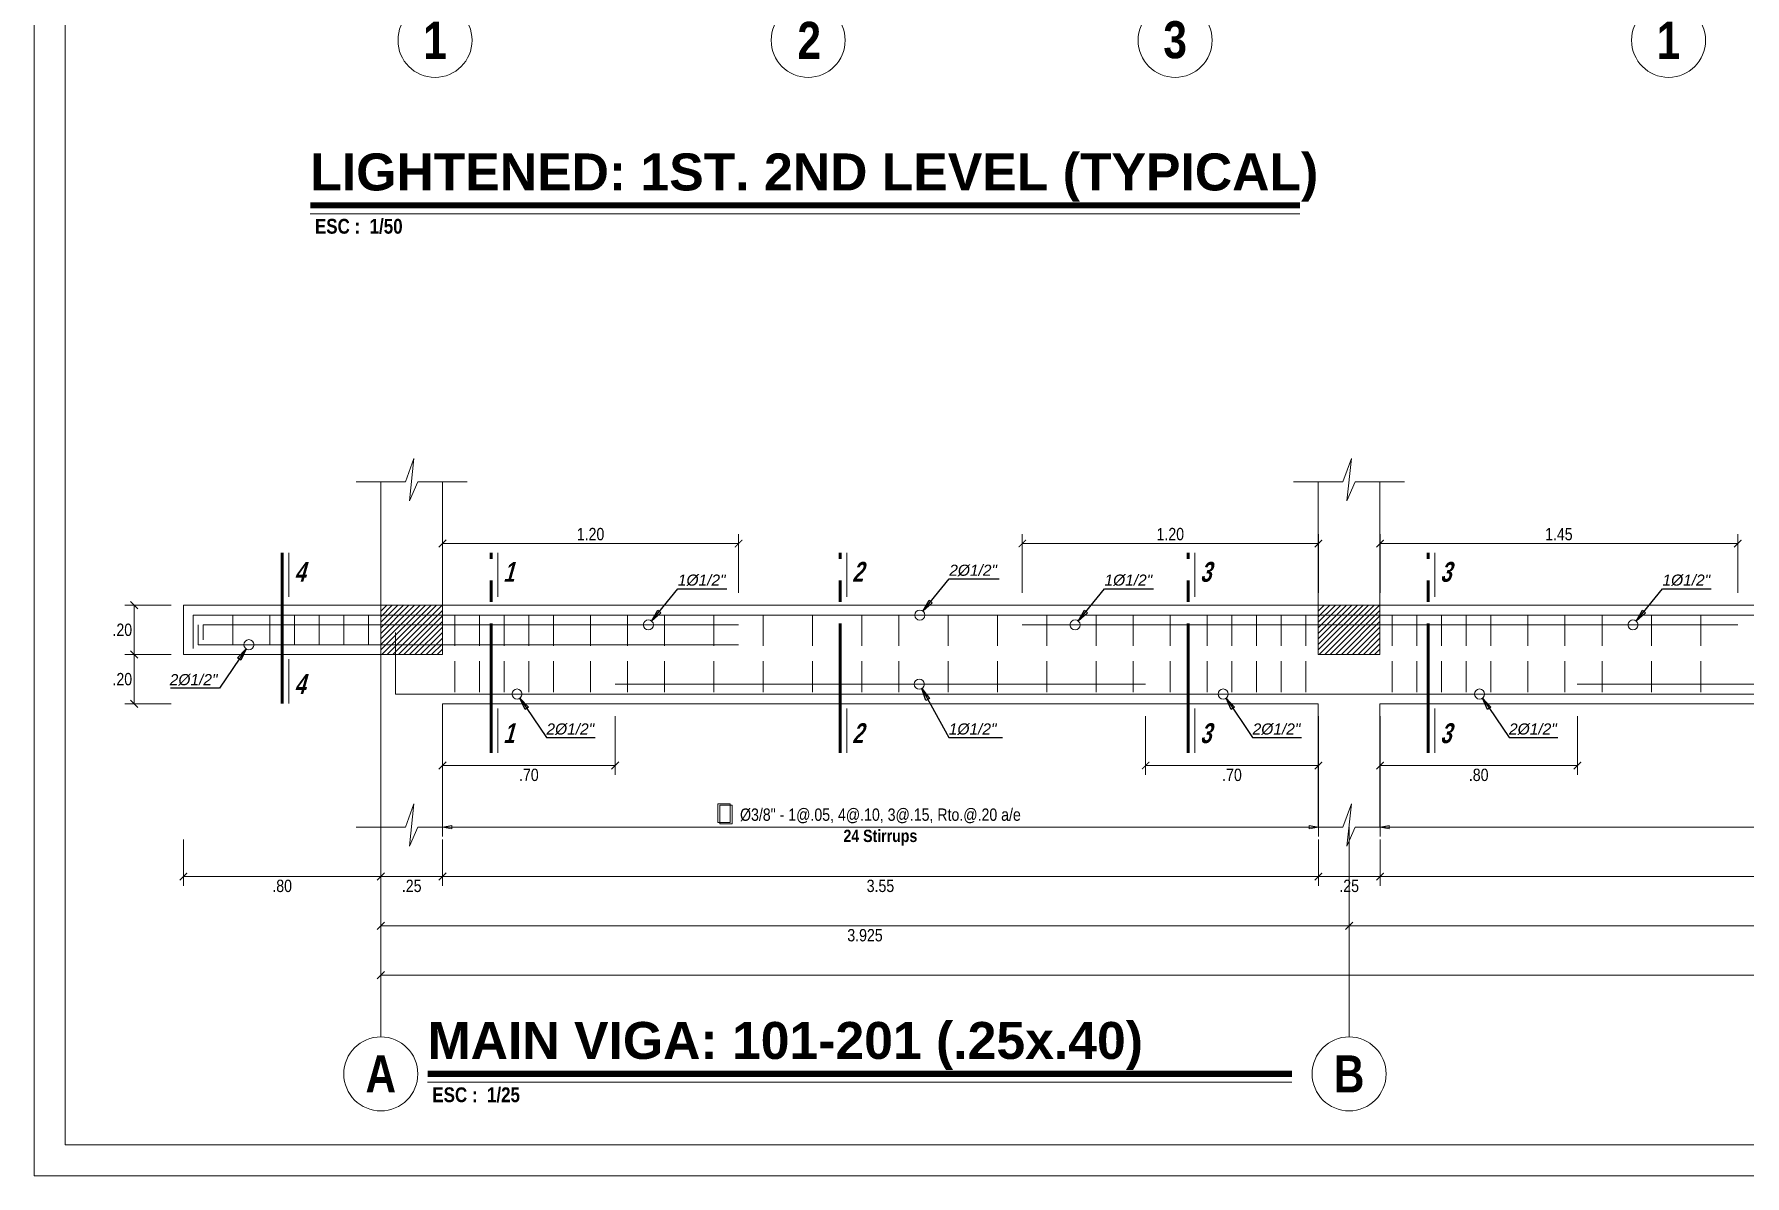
# Model space of a CAD drawing. Header units: millimetres. Extents: x 68 to 194, y 47 to 103.
# Drawn here: x 68.6 to 82.47, y 46.55 to 55.8 of the extents above; entities that cross this region are included whole.
import ezdxf
from ezdxf.enums import TextEntityAlignment as Align

# ---------------------------------------------------------------- set-up
doc = ezdxf.new("R2010")
doc.units = ezdxf.units.MM
doc.linetypes.add('CENTER2', pattern=[28.575, 19.05, -3.175, 3.175, -3.175])
doc.linetypes.add('DASHED2', pattern=[0.375, 0.25, -0.125])
for name, color, linetype, lineweight in [('E_Columna', 3, 'Continuous', 25), ('E_Estribo', 1, 'CENTER2', 20), ('E_Fierros', 2, 'Continuous', 50), ('G_Complemento', 30, 'Continuous', 20), ('G_Cortes', 3, 'Continuous', 60), ('G_Ejes', 253, 'Continuous', 20), ('G_Texto', 122, 'Continuous', 20)]:
    doc.layers.add(name, color=color, linetype=linetype, lineweight=lineweight)
doc.layers.add('G_Acotación', color=171, linetype='Continuous')
doc.styles.add('Acotacion', font='ARIALN.TTF')
doc.styles.add('ARIAL', font='ariali.ttf', dxfattribs={"height": 0.12})
doc.styles.add('Cotas', font='ARIALNB.TTF', dxfattribs={"height": 0.1})
doc.styles.add('Eje', font='ARIALNB.TTF', dxfattribs={"height": 0.3})
doc.styles.add('Notas', font='ARIALNB.TTF', dxfattribs={"height": 0.15})
doc.styles.add('Titulo', font='arialbd.ttf', dxfattribs={"height": 0.2})
doc.styles.add('TITULOS', font='ARIALNB.TTF', dxfattribs={"height": 0.3})
doc.dimstyles.new('125', dxfattribs={"dimtxt": 1, "dimasz": 0.06, "dimexe": 0.06, "dimexo": 0.1, "dimgap": 0.08, "dimtad": 3, "dimtih": 1, "dimtoh": 1, "dimlfac": 0.5, "dimzin": 1, "dimdsep": 46, "dimtxsty": 'Cotas', "dimblk": 'ARCHTICK', "dimcen": 2.5, "dimdle": 0.06, "dimclrt": 4, "dimazin": 0, "dimtp": 0.2, "dimtm": 0.2, "dimtfac": 1, "dimtix": 1, "dimtmove": 1, "dimatfit": 3, "dimfxl": 0, "dimtolj": 1, "dimtzin": 1, "dimarcsym": 0})
doc.dimstyles.new('Lenin_25', dxfattribs={"dimscale": 0.5, "dimtxt": 0.2, "dimasz": 0.12, "dimexe": 0.15, "dimexo": 0.2, "dimgap": 0.05, "dimtad": 2, "dimtih": 1, "dimtoh": 1, "dimlfac": 0.5, "dimzin": 4, "dimdsep": 46, "dimtxsty": 'Acotacion', "dimblk": 'ARCHTICK', "dimcen": 0.12, "dimclrd": 256, "dimclre": 256, "dimclrt": 4, "dimazin": 1, "dimtm": 1e-09, "dimtfac": 1, "dimtmove": 2, "dimatfit": 2, "dimldrblk": 'ARCHTICK', "dimfxl": 0, "dimtolj": 1, "dimlwd": 13, "dimlwe": 18, "dimarcsym": 0})

# ---------------------------------------------------------------- blocks, each defined once
blk = doc.blocks.new('Eri')
blk.add_line((-1.7, 0), (0, 0))
blk.add_circle((-2, 0), 0.3)
at = {"color": 1, "style": 'Eje', "flags": 4}
blk.add_attdef('H', text='', height=0.3, dxfattribs=at).set_placement((-2, 0), align=Align.MIDDLE_CENTER)
blk = doc.blocks.new('Titulo')
at = {"style": 'Titulo', "oblique": 20, "flags": 4}
blk.add_attdef('TITULO', (0.026, 0.189), '', height=0.3, dxfattribs=at)
at = {"oblique": 20, "flags": 4}
blk.add_attdef('ESCALA', (0.26, -0.101), '', height=0.11, dxfattribs=at)
blk = doc.blocks.new('_ArchTick')
at = {"color": 0, "linetype": 'ByBlock', "const_width": 0.15}
blk.add_lwpolyline([(-0.5, -0.5), (0.5, 0.5)], dxfattribs=at)
blk = doc.blocks.new('*D579')
at = {"layer": 'Defpoints', "color": 0}
for p in [(71.412, 49.373), (96.412, 49.373), (96.412, 48.173)]:
    blk.add_point(p, dxfattribs=at)
at = {"layer": 'G_Acotación', "lineweight": 18}
for p, q in [((71.412, 49.273), (71.412, 48.098)), ((96.412, 49.273), (96.412, 48.098))]:
    blk.add_line(p, q, dxfattribs=at)
at = {"layer": 'G_Acotación', "lineweight": 13}
blk.add_line((71.412, 48.173), (96.412, 48.173), dxfattribs=at)
at = {"layer": 'G_Acotación', "lineweight": 13, "xscale": 0.06, "yscale": 0.06, "zscale": 0.06, "rotation": 180}
blk.add_blockref('_ArchTick', (71.412, 48.173), dxfattribs=at)
at = {"layer": 'G_Acotación', "lineweight": 13, "xscale": 0.06, "yscale": 0.06, "zscale": 0.06}
blk.add_blockref('_ArchTick', (96.412, 48.173), dxfattribs=at)
at = {"layer": 'G_Acotación', "color": 4, "lineweight": 5, "insert": (83.912, 48.097), "char_height": 0.1, "attachment_point": 5, "style": 'Acotacion'}
blk.add_mtext('\\A1;12.500', dxfattribs=at)
blk = doc.blocks.new('*D580')
at = {"layer": 'Defpoints', "color": 0}
for p in [(71.412, 49.373), (79.262, 49.373), (79.262, 48.573)]:
    blk.add_point(p, dxfattribs=at)
at = {"layer": 'G_Acotación', "lineweight": 18}
for p, q in [((71.412, 49.273), (71.412, 48.498)), ((79.262, 49.273), (79.262, 48.498))]:
    blk.add_line(p, q, dxfattribs=at)
at = {"layer": 'G_Acotación', "lineweight": 13}
blk.add_line((71.412, 48.573), (79.262, 48.573), dxfattribs=at)
at = {"layer": 'G_Acotación', "lineweight": 13, "xscale": 0.06, "yscale": 0.06, "zscale": 0.06, "rotation": 180}
blk.add_blockref('_ArchTick', (71.412, 48.573), dxfattribs=at)
at = {"layer": 'G_Acotación', "lineweight": 13, "xscale": 0.06, "yscale": 0.06, "zscale": 0.06}
blk.add_blockref('_ArchTick', (79.262, 48.573), dxfattribs=at)
at = {"layer": 'G_Acotación', "color": 4, "lineweight": 5, "insert": (75.337, 48.497), "char_height": 0.1, "attachment_point": 5, "style": 'Acotacion'}
blk.add_mtext('\\A1;3.925', dxfattribs=at)
blk = doc.blocks.new('*D581')
at = {"layer": 'Defpoints', "color": 0}
for p in [(71.412, 49.373), (71.912, 49.373), (71.912, 48.973)]:
    blk.add_point(p, dxfattribs=at)
at = {"layer": 'G_Acotación', "lineweight": 18}
for p, q in [((71.412, 49.273), (71.412, 48.898)), ((71.912, 49.273), (71.912, 48.898))]:
    blk.add_line(p, q, dxfattribs=at)
at = {"layer": 'G_Acotación', "lineweight": 13}
blk.add_line((71.412, 48.973), (71.912, 48.973), dxfattribs=at)
at = {"layer": 'G_Acotación', "lineweight": 13, "xscale": 0.06, "yscale": 0.06, "zscale": 0.06, "rotation": 180}
blk.add_blockref('_ArchTick', (71.412, 48.973), dxfattribs=at)
at = {"layer": 'G_Acotación', "lineweight": 13, "xscale": 0.06, "yscale": 0.06, "zscale": 0.06}
blk.add_blockref('_ArchTick', (71.912, 48.973), dxfattribs=at)
at = {"layer": 'G_Acotación', "color": 4, "lineweight": 5, "insert": (71.662, 48.897), "char_height": 0.1, "attachment_point": 5, "style": 'Acotacion'}
blk.add_mtext('\\A1;.25', dxfattribs=at)
blk = doc.blocks.new('*D582')
at = {"layer": 'Defpoints', "color": 0}
for p in [(71.912, 49.373), (79.012, 49.373), (79.012, 48.973)]:
    blk.add_point(p, dxfattribs=at)
at = {"layer": 'G_Acotación', "lineweight": 18}
for p, q in [((71.912, 49.273), (71.912, 48.898)), ((79.012, 49.273), (79.012, 48.898))]:
    blk.add_line(p, q, dxfattribs=at)
at = {"layer": 'G_Acotación', "lineweight": 13}
blk.add_line((71.912, 48.973), (79.012, 48.973), dxfattribs=at)
at = {"layer": 'G_Acotación', "lineweight": 13, "xscale": 0.06, "yscale": 0.06, "zscale": 0.06, "rotation": 180}
blk.add_blockref('_ArchTick', (71.912, 48.973), dxfattribs=at)
at = {"layer": 'G_Acotación', "lineweight": 13, "xscale": 0.06, "yscale": 0.06, "zscale": 0.06}
blk.add_blockref('_ArchTick', (79.012, 48.973), dxfattribs=at)
at = {"layer": 'G_Acotación', "color": 4, "lineweight": 5, "insert": (75.462, 48.897), "char_height": 0.1, "attachment_point": 5, "style": 'Acotacion'}
blk.add_mtext('\\A1;3.55', dxfattribs=at)
blk = doc.blocks.new('*D583')
at = {"layer": 'Defpoints', "color": 0}
for p in [(69.812, 49.373), (71.412, 49.373), (69.812, 48.973)]:
    blk.add_point(p, dxfattribs=at)
at = {"layer": 'G_Acotación', "lineweight": 18}
for p, q in [((69.812, 49.273), (69.812, 48.898)), ((71.412, 49.273), (71.412, 48.898))]:
    blk.add_line(p, q, dxfattribs=at)
at = {"layer": 'G_Acotación', "lineweight": 13}
blk.add_line((71.412, 48.973), (69.812, 48.973), dxfattribs=at)
at = {"layer": 'G_Acotación', "lineweight": 13, "xscale": 0.06, "yscale": 0.06, "zscale": 0.06, "rotation": 180}
blk.add_blockref('_ArchTick', (69.812, 48.973), dxfattribs=at)
at = {"layer": 'G_Acotación', "lineweight": 13, "xscale": 0.06, "yscale": 0.06, "zscale": 0.06}
blk.add_blockref('_ArchTick', (71.412, 48.973), dxfattribs=at)
at = {"layer": 'G_Acotación', "color": 4, "lineweight": 5, "insert": (70.612, 48.897), "char_height": 0.1, "attachment_point": 5, "style": 'Acotacion'}
blk.add_mtext('\\A1;.80', dxfattribs=at)
blk = doc.blocks.new('*D662')
at = {"layer": 'Defpoints', "color": 0}
for p in [(79.012, 49.373), (79.512, 49.373), (79.512, 48.973)]:
    blk.add_point(p, dxfattribs=at)
at = {"layer": 'G_Acotación', "lineweight": 18}
for p, q in [((79.012, 49.273), (79.012, 48.898)), ((79.512, 49.273), (79.512, 48.898))]:
    blk.add_line(p, q, dxfattribs=at)
at = {"layer": 'G_Acotación', "lineweight": 13}
blk.add_line((79.012, 48.973), (79.512, 48.973), dxfattribs=at)
at = {"layer": 'G_Acotación', "lineweight": 13, "xscale": 0.06, "yscale": 0.06, "zscale": 0.06, "rotation": 180}
blk.add_blockref('_ArchTick', (79.012, 48.973), dxfattribs=at)
at = {"layer": 'G_Acotación', "lineweight": 13, "xscale": 0.06, "yscale": 0.06, "zscale": 0.06}
blk.add_blockref('_ArchTick', (79.512, 48.973), dxfattribs=at)
at = {"layer": 'G_Acotación', "color": 4, "lineweight": 5, "insert": (79.262, 48.897), "char_height": 0.1, "attachment_point": 5, "style": 'Acotacion'}
blk.add_mtext('\\A1;.25', dxfattribs=at)
blk = doc.blocks.new('*D663')
at = {"layer": 'Defpoints', "color": 0}
for p in [(79.512, 49.373), (88.112, 49.373), (88.112, 48.973)]:
    blk.add_point(p, dxfattribs=at)
at = {"layer": 'G_Acotación', "lineweight": 18}
for p, q in [((79.512, 49.273), (79.512, 48.898)), ((88.112, 49.273), (88.112, 48.898))]:
    blk.add_line(p, q, dxfattribs=at)
at = {"layer": 'G_Acotación', "lineweight": 13}
blk.add_line((79.512, 48.973), (88.112, 48.973), dxfattribs=at)
at = {"layer": 'G_Acotación', "lineweight": 13, "xscale": 0.06, "yscale": 0.06, "zscale": 0.06, "rotation": 180}
blk.add_blockref('_ArchTick', (79.512, 48.973), dxfattribs=at)
at = {"layer": 'G_Acotación', "lineweight": 13, "xscale": 0.06, "yscale": 0.06, "zscale": 0.06}
blk.add_blockref('_ArchTick', (88.112, 48.973), dxfattribs=at)
at = {"layer": 'G_Acotación', "color": 4, "lineweight": 5, "insert": (83.812, 48.897), "char_height": 0.1, "attachment_point": 5, "style": 'Acotacion'}
blk.add_mtext('\\A1;4.30', dxfattribs=at)
blk = doc.blocks.new('*D667')
at = {"layer": 'Defpoints', "color": 0}
for p in [(79.262, 49.373), (88.362, 49.373), (88.362, 48.573)]:
    blk.add_point(p, dxfattribs=at)
at = {"layer": 'G_Acotación', "lineweight": 18}
for p, q in [((79.262, 49.273), (79.262, 48.498)), ((88.362, 49.273), (88.362, 48.498))]:
    blk.add_line(p, q, dxfattribs=at)
at = {"layer": 'G_Acotación', "lineweight": 13}
blk.add_line((79.262, 48.573), (88.362, 48.573), dxfattribs=at)
at = {"layer": 'G_Acotación', "lineweight": 13, "xscale": 0.06, "yscale": 0.06, "zscale": 0.06, "rotation": 180}
blk.add_blockref('_ArchTick', (79.262, 48.573), dxfattribs=at)
at = {"layer": 'G_Acotación', "lineweight": 13, "xscale": 0.06, "yscale": 0.06, "zscale": 0.06}
blk.add_blockref('_ArchTick', (88.362, 48.573), dxfattribs=at)
at = {"layer": 'G_Acotación', "color": 4, "lineweight": 5, "insert": (83.812, 48.497), "char_height": 0.1, "attachment_point": 5, "style": 'Acotacion'}
blk.add_mtext('\\A1;4.550', dxfattribs=at)
blk = doc.blocks.new('_ClosedBlank')
at = {"color": 0, "linetype": 'ByBlock', "lineweight": -2}
for p, q in [((-1, 0.17), (0, 0)), ((-1, 0.17), (-1, -0.17)), ((0, 0), (-1, -0.17))]:
    blk.add_line(p, q, dxfattribs=at)
blk = doc.blocks.new('*D584')
at = {"layer": 'Defpoints', "color": 0}
for p in [(71.912, 50.373), (79.012, 50.373), (79.012, 49.373)]:
    blk.add_point(p, dxfattribs=at)
at = {"layer": 'G_Acotación', "lineweight": 18}
for p, q in [((71.912, 50.273), (71.912, 49.298)), ((79.012, 50.273), (79.012, 49.298))]:
    blk.add_line(p, q, dxfattribs=at)
at = {"layer": 'G_Acotación', "lineweight": 13}
blk.add_line((71.987, 49.373), (78.937, 49.373), dxfattribs=at)
at = {"layer": 'G_Acotación', "lineweight": 13, "xscale": 0.075, "yscale": 0.075, "zscale": 0.075, "rotation": 180}
blk.add_blockref('_ClosedBlank', (71.912, 49.373), dxfattribs=at)
at = {"layer": 'G_Acotación', "lineweight": 13, "xscale": 0.075, "yscale": 0.075, "zscale": 0.075}
blk.add_blockref('_ClosedBlank', (79.012, 49.373), dxfattribs=at)
at = {"layer": 'G_Acotación', "color": 4, "lineweight": 5, "insert": (75.462, 49.465), "char_height": 0.1, "attachment_point": 5, "style": 'Acotacion'}
blk.add_mtext('\\A1;Ø3/8" - 1@.05, 4@.10, 3@.15, Rto.@.20 a/e', dxfattribs=at)
blk = doc.blocks.new('*D585')
at = {"layer": 'Defpoints', "color": 0}
for p in [(79.512, 50.373), (88.112, 50.373), (88.112, 49.373)]:
    blk.add_point(p, dxfattribs=at)
at = {"layer": 'G_Acotación', "lineweight": 18}
for p, q in [((79.512, 50.273), (79.512, 49.298)), ((88.112, 50.273), (88.112, 49.298))]:
    blk.add_line(p, q, dxfattribs=at)
at = {"layer": 'G_Acotación', "lineweight": 13}
blk.add_line((79.587, 49.373), (88.037, 49.373), dxfattribs=at)
at = {"layer": 'G_Acotación', "lineweight": 13, "xscale": 0.075, "yscale": 0.075, "zscale": 0.075, "rotation": 180}
blk.add_blockref('_ClosedBlank', (79.512, 49.373), dxfattribs=at)
at = {"layer": 'G_Acotación', "lineweight": 13, "xscale": 0.075, "yscale": 0.075, "zscale": 0.075}
blk.add_blockref('_ClosedBlank', (88.112, 49.373), dxfattribs=at)
at = {"layer": 'G_Acotación', "color": 4, "lineweight": 5, "insert": (83.812, 49.465), "char_height": 0.1, "attachment_point": 5, "style": 'Acotacion'}
blk.add_mtext('\\A1;Ø3/8" - 1@.05, 4@.10, 3@.15, Rto.@.20 a/e', dxfattribs=at)
blk = doc.blocks.new('*D587')
at = {"layer": 'Defpoints', "color": 0}
for p in [(71.912, 51.673), (71.912, 51.173), (74.312, 51.173)]:
    blk.add_point(p, dxfattribs=at)
at = {"layer": 'G_Acotación', "lineweight": 18}
for p, q in [((71.912, 51.273), (71.912, 51.748)), ((74.312, 51.273), (74.312, 51.748))]:
    blk.add_line(p, q, dxfattribs=at)
at = {"layer": 'G_Acotación', "lineweight": 13}
blk.add_line((74.312, 51.673), (71.912, 51.673), dxfattribs=at)
at = {"layer": 'G_Acotación', "lineweight": 13, "xscale": 0.06, "yscale": 0.06, "zscale": 0.06, "rotation": 180}
blk.add_blockref('_ArchTick', (71.912, 51.673), dxfattribs=at)
at = {"layer": 'G_Acotación', "lineweight": 13, "xscale": 0.06, "yscale": 0.06, "zscale": 0.06}
blk.add_blockref('_ArchTick', (74.312, 51.673), dxfattribs=at)
at = {"layer": 'G_Acotación', "color": 4, "lineweight": 5, "insert": (73.112, 51.749), "char_height": 0.1, "attachment_point": 5, "style": 'Acotacion'}
blk.add_mtext('\\A1;1.20', dxfattribs=at)
blk = doc.blocks.new('*D588')
at = {"layer": 'Defpoints', "color": 0}
for p in [(76.612, 51.673), (76.612, 51.173), (79.012, 51.173)]:
    blk.add_point(p, dxfattribs=at)
at = {"layer": 'G_Acotación', "lineweight": 18}
for p, q in [((76.612, 51.273), (76.612, 51.748)), ((79.012, 51.273), (79.012, 51.748))]:
    blk.add_line(p, q, dxfattribs=at)
at = {"layer": 'G_Acotación', "lineweight": 13}
blk.add_line((79.012, 51.673), (76.612, 51.673), dxfattribs=at)
at = {"layer": 'G_Acotación', "lineweight": 13, "xscale": 0.06, "yscale": 0.06, "zscale": 0.06, "rotation": 180}
blk.add_blockref('_ArchTick', (76.612, 51.673), dxfattribs=at)
at = {"layer": 'G_Acotación', "lineweight": 13, "xscale": 0.06, "yscale": 0.06, "zscale": 0.06}
blk.add_blockref('_ArchTick', (79.012, 51.673), dxfattribs=at)
at = {"layer": 'G_Acotación', "color": 4, "lineweight": 5, "insert": (77.812, 51.749), "char_height": 0.1, "attachment_point": 5, "style": 'Acotacion'}
blk.add_mtext('\\A1;1.20', dxfattribs=at)
blk = doc.blocks.new('*D589')
at = {"layer": 'Defpoints', "color": 0}
for p in [(79.512, 51.673), (79.512, 51.173), (82.412, 51.173)]:
    blk.add_point(p, dxfattribs=at)
at = {"layer": 'G_Acotación', "lineweight": 18}
for p, q in [((79.512, 51.273), (79.512, 51.748)), ((82.412, 51.273), (82.412, 51.748))]:
    blk.add_line(p, q, dxfattribs=at)
at = {"layer": 'G_Acotación', "lineweight": 13}
blk.add_line((82.412, 51.673), (79.512, 51.673), dxfattribs=at)
at = {"layer": 'G_Acotación', "lineweight": 13, "xscale": 0.06, "yscale": 0.06, "zscale": 0.06, "rotation": 180}
blk.add_blockref('_ArchTick', (79.512, 51.673), dxfattribs=at)
at = {"layer": 'G_Acotación', "lineweight": 13, "xscale": 0.06, "yscale": 0.06, "zscale": 0.06}
blk.add_blockref('_ArchTick', (82.412, 51.673), dxfattribs=at)
at = {"layer": 'G_Acotación', "color": 4, "lineweight": 5, "insert": (80.962, 51.749), "char_height": 0.1, "attachment_point": 5, "style": 'Acotacion'}
blk.add_mtext('\\A1;1.45', dxfattribs=at)
blk = doc.blocks.new('*D593')
at = {"layer": 'Defpoints', "color": 0}
for p in [(71.912, 50.373), (73.312, 50.373), (73.312, 49.873)]:
    blk.add_point(p, dxfattribs=at)
at = {"layer": 'G_Acotación', "lineweight": 18}
for p, q in [((71.912, 50.273), (71.912, 49.798)), ((73.312, 50.273), (73.312, 49.798))]:
    blk.add_line(p, q, dxfattribs=at)
at = {"layer": 'G_Acotación', "lineweight": 13}
blk.add_line((71.912, 49.873), (73.312, 49.873), dxfattribs=at)
at = {"layer": 'G_Acotación', "lineweight": 13, "xscale": 0.06, "yscale": 0.06, "zscale": 0.06, "rotation": 180}
blk.add_blockref('_ArchTick', (71.912, 49.873), dxfattribs=at)
at = {"layer": 'G_Acotación', "lineweight": 13, "xscale": 0.06, "yscale": 0.06, "zscale": 0.06}
blk.add_blockref('_ArchTick', (73.312, 49.873), dxfattribs=at)
at = {"layer": 'G_Acotación', "color": 4, "lineweight": 5, "insert": (72.612, 49.797), "char_height": 0.1, "attachment_point": 5, "style": 'Acotacion'}
blk.add_mtext('\\A1;.70', dxfattribs=at)
blk = doc.blocks.new('*D594')
at = {"layer": 'Defpoints', "color": 0}
for p in [(77.612, 50.373), (79.012, 50.373), (79.012, 49.873)]:
    blk.add_point(p, dxfattribs=at)
at = {"layer": 'G_Acotación', "lineweight": 18}
for p, q in [((77.612, 50.273), (77.612, 49.798)), ((79.012, 50.273), (79.012, 49.798))]:
    blk.add_line(p, q, dxfattribs=at)
at = {"layer": 'G_Acotación', "lineweight": 13}
blk.add_line((77.612, 49.873), (79.012, 49.873), dxfattribs=at)
at = {"layer": 'G_Acotación', "lineweight": 13, "xscale": 0.06, "yscale": 0.06, "zscale": 0.06, "rotation": 180}
blk.add_blockref('_ArchTick', (77.612, 49.873), dxfattribs=at)
at = {"layer": 'G_Acotación', "lineweight": 13, "xscale": 0.06, "yscale": 0.06, "zscale": 0.06}
blk.add_blockref('_ArchTick', (79.012, 49.873), dxfattribs=at)
at = {"layer": 'G_Acotación', "color": 4, "lineweight": 5, "insert": (78.312, 49.797), "char_height": 0.1, "attachment_point": 5, "style": 'Acotacion'}
blk.add_mtext('\\A1;.70', dxfattribs=at)
blk = doc.blocks.new('*D595')
at = {"layer": 'Defpoints', "color": 0}
for p in [(79.512, 50.373), (81.112, 50.373), (81.112, 49.873)]:
    blk.add_point(p, dxfattribs=at)
at = {"layer": 'G_Acotación', "lineweight": 18}
for p, q in [((79.512, 50.273), (79.512, 49.798)), ((81.112, 50.273), (81.112, 49.798))]:
    blk.add_line(p, q, dxfattribs=at)
at = {"layer": 'G_Acotación', "lineweight": 13}
blk.add_line((79.512, 49.873), (81.112, 49.873), dxfattribs=at)
at = {"layer": 'G_Acotación', "lineweight": 13, "xscale": 0.06, "yscale": 0.06, "zscale": 0.06, "rotation": 180}
blk.add_blockref('_ArchTick', (79.512, 49.873), dxfattribs=at)
at = {"layer": 'G_Acotación', "lineweight": 13, "xscale": 0.06, "yscale": 0.06, "zscale": 0.06}
blk.add_blockref('_ArchTick', (81.112, 49.873), dxfattribs=at)
at = {"layer": 'G_Acotación', "color": 4, "lineweight": 5, "insert": (80.312, 49.797), "char_height": 0.1, "attachment_point": 5, "style": 'Acotacion'}
blk.add_mtext('\\A1;.80', dxfattribs=at)
blk = doc.blocks.new('*D599')
at = {"layer": 'Defpoints', "color": 0}
for p in [(69.812, 51.173), (69.412, 50.773), (69.812, 50.773)]:
    blk.add_point(p, dxfattribs=at)
at = {"layer": 'G_Acotación', "lineweight": 18}
for p, q in [((69.712, 51.173), (69.337, 51.173)), ((69.712, 50.773), (69.337, 50.773))]:
    blk.add_line(p, q, dxfattribs=at)
at = {"layer": 'G_Acotación', "lineweight": 13}
blk.add_line((69.412, 51.173), (69.412, 50.773), dxfattribs=at)
at = {"layer": 'G_Acotación', "lineweight": 13, "xscale": 0.06, "yscale": 0.06, "zscale": 0.06}
for p, rotation in [((69.412, 51.173), 90), ((69.412, 50.773), 270)]:
    blk.add_blockref('_ArchTick', p, dxfattribs=dict(at, rotation=rotation))
at = {"layer": 'G_Acotación', "color": 4, "lineweight": 5, "insert": (69.316, 50.973), "char_height": 0.1, "attachment_point": 5, "style": 'Acotacion'}
blk.add_mtext('\\A1;.20', dxfattribs=at)
blk = doc.blocks.new('*D600')
at = {"layer": 'Defpoints', "color": 0}
for p in [(69.812, 50.773), (69.412, 50.373), (69.812, 50.373)]:
    blk.add_point(p, dxfattribs=at)
at = {"layer": 'G_Acotación', "lineweight": 18}
for p, q in [((69.712, 50.773), (69.337, 50.773)), ((69.712, 50.373), (69.337, 50.373))]:
    blk.add_line(p, q, dxfattribs=at)
at = {"layer": 'G_Acotación', "lineweight": 13}
blk.add_line((69.412, 50.773), (69.412, 50.373), dxfattribs=at)
at = {"layer": 'G_Acotación', "lineweight": 13, "xscale": 0.06, "yscale": 0.06, "zscale": 0.06}
for p, rotation in [((69.412, 50.773), 90), ((69.412, 50.373), 270)]:
    blk.add_blockref('_ArchTick', p, dxfattribs=dict(at, rotation=rotation))
at = {"layer": 'G_Acotación', "color": 4, "lineweight": 5, "insert": (69.316, 50.573), "char_height": 0.1, "attachment_point": 5, "style": 'Acotacion'}
blk.add_mtext('\\A1;.20', dxfattribs=at)
blk = doc.blocks.new('VIGA01')
at = {"linetype": 'CENTER2', "lineweight": 60, "ltscale": 0.05}
blk.add_line((0, -1.087), (0, 0.387), dxfattribs=at)
at = {"lineweight": 20}
for p, q in [((0.05, 0.062), (0.05, 0.387)), ((0.05, -0.762), (0.05, -1.087))]:
    blk.add_line(p, q, dxfattribs=at)
at = {"ltscale": 1.1, "style": 'Notas', "oblique": 15.641, "width": 0.871134, "flags": 4}
blk.add_attdef('C0', text='', height=0.147, dxfattribs=at).set_placement((0.175, 0.246), align=Align.MIDDLE_CENTER)
blk.add_attdef('C1', text='', height=0.147, rotation=360, dxfattribs=at).set_placement((0.175, -0.943), align=Align.MIDDLE_CENTER)
blk = doc.blocks.new('A$C20F518DE')
at = {"linetype": 'CENTER2', "lineweight": 60, "ltscale": 3}
blk.add_line((0, 0), (0, 1.221), dxfattribs=at)
at = {"lineweight": 20}
for p, q in [((0.055, 0.864), (0.055, 1.221)), ((0.055, 0.357), (0.055, 0))]:
    blk.add_line(p, q, dxfattribs=at)
at = {"ltscale": 1.1, "style": 'Notas', "oblique": 15.641, "width": 0.871134, "flags": 4}
blk.add_attdef('C0', text='', height=0.161, dxfattribs=at).set_placement((0.192, 1.066), align=Align.MIDDLE_CENTER)
blk.add_attdef('C1', text='', height=0.161, rotation=360, dxfattribs=at).set_placement((0.192, 0.158), align=Align.MIDDLE_CENTER)

msp = doc.modelspace()

# ---------------------------------------------------------------- hatches: boundary and pattern name
at = {"layer": 'E_Columna', "lineweight": 5}
h = msp.add_hatch(dxfattribs=at)
h.set_pattern_fill('LINE', color=256, scale=0.01, angle=45, style=0)
h.set_pattern_definition([(45, (-1039.312057, -744.212515), (-0.0224506403, 0.0224506403), [])])
h.paths.add_polyline_path([(71.4116, 50.7731), (71.9116, 50.7731), (71.9116, 51.1731), (71.4116, 51.1731)])
h = msp.add_hatch(dxfattribs=at)
h.set_pattern_fill('LINE', color=256, scale=0.01, angle=45, style=0)
h.set_pattern_definition([(45, (-1031.712057, -744.212515), (-0.0224506403, 0.0224506403), [])])
h.paths.add_polyline_path([(79.0116, 50.7731), (79.5116, 50.7731), (79.5116, 51.1731), (79.0116, 51.1731)])

# ---------------------------------------------------------------- linework, layer by layer
at = {"lineweight": 5}
for points in [[(109.6519, 46.547), (109.6519, 74.1029), (68.6019, 74.1029), (68.6019, 46.547)], [(109.4019, 46.797), (109.4019, 73.8529), (68.8519, 73.8529), (68.8519, 46.797)]]:
    msp.add_lwpolyline(points, close=True, dxfattribs=at)
at = {"layer": 'E_Columna', "lineweight": 5}
for points in [[(71.4116, 50.7731), (71.9116, 50.7731), (71.9116, 51.1731), (71.4116, 51.1731)], [(79.0116, 50.7731), (79.5116, 50.7731), (79.5116, 51.1731), (79.0116, 51.1731)]]:
    msp.add_lwpolyline(points, close=True, dxfattribs=at)
at = {"layer": 'E_Estribo', "linetype": 'DASHED2', "lineweight": 5}
for p, q in [((70.2116, 51.0931), (70.2116, 50.8531)), ((70.5116, 51.0931), (70.5116, 50.8531)), ((70.7116, 51.0931), (70.7116, 50.8531)), ((70.9116, 51.0931), (70.9116, 50.8531)), ((71.1116, 51.0931), (71.1116, 50.8531)), ((71.3116, 51.0931), (71.3116, 50.8531)), ((72.0116, 51.0931), (72.0116, 50.4531)), ((72.2116, 51.0931), (72.2116, 50.4531)), ((72.4116, 51.0931), (72.4116, 50.4531)), ((72.6116, 51.0931), (72.6116, 50.4531)), ((72.8116, 51.0931), (72.8116, 50.4531)), ((73.1116, 51.0931), (73.1116, 50.4531)), ((73.4116, 51.0931), (73.4116, 50.4531)), ((73.7116, 51.0931), (73.7116, 50.4531)), ((74.1116, 51.0931), (74.1116, 50.4531)), ((74.5116, 51.0931), (74.5116, 50.4531)), ((74.9116, 51.0931), (74.9116, 50.4531)), ((75.3116, 51.0931), (75.3116, 50.4531)), ((75.6116, 51.0931), (75.6116, 50.4531)), ((76.0116, 51.0931), (76.0116, 50.4531)), ((76.4116, 51.0931), (76.4116, 50.4531)), ((76.8116, 51.0931), (76.8116, 50.4531)), ((77.2116, 51.0931), (77.2116, 50.4531)), ((77.5116, 51.0931), (77.5116, 50.4531)), ((77.8116, 51.0931), (77.8116, 50.4531)), ((78.1116, 51.0931), (78.1116, 50.4531)), ((78.3116, 51.0931), (78.3116, 50.4531)), ((78.5116, 51.0931), (78.5116, 50.4531)), ((78.7116, 51.0931), (78.7116, 50.4531)), ((78.9116, 51.0931), (78.9116, 50.4531)), ((79.6116, 51.0931), (79.6116, 50.4531)), ((79.8116, 51.0931), (79.8116, 50.4531)), ((80.0116, 51.0931), (80.0116, 50.4531)), ((80.2116, 51.0931), (80.2116, 50.4531)), ((80.4116, 51.0931), (80.4116, 50.4531)), ((80.7116, 51.0931), (80.7116, 50.4531)), ((81.0116, 51.0931), (81.0116, 50.4531)), ((81.3116, 51.0931), (81.3116, 50.4531)), ((81.7116, 51.0931), (81.7116, 50.4531)), ((82.1116, 51.0931), (82.1116, 50.4531))]:
    msp.add_line(p, q, dxfattribs=at)
at = {"layer": 'E_Estribo', "lineweight": 5}
for points in [[(74.1435, 49.4114), (74.2435, 49.4114), (74.2435, 49.5614), (74.1435, 49.5614)], [(74.1613, 49.4012), (74.2613, 49.4012), (74.2613, 49.5512), (74.1613, 49.5512)]]:
    msp.add_lwpolyline(points, close=True, dxfattribs=at)
at = {"layer": 'E_Fierros', "lineweight": 5}
for p, q in [((96.3316, 51.0931), (69.8916, 51.0931)), ((69.8916, 51.0931), (69.8916, 50.8231)), ((69.9316, 51.0131), (69.9316, 50.8531)), ((69.9716, 51.0131), (74.3116, 51.0131)), ((69.9716, 51.0131), (69.9716, 50.8931)), ((71.5316, 50.4531), (71.5316, 50.9531)), ((76.6116, 51.0131), (82.4116, 51.0131)), ((74.3116, 50.8531), (69.9316, 50.8531)), ((77.6116, 50.5331), (73.3116, 50.5331)), ((86.5116, 50.5331), (81.1116, 50.5331)), ((96.2916, 50.4531), (71.5316, 50.4531))]:
    msp.add_line(p, q, dxfattribs=at)
at = {"layer": 'G_Complemento', "lineweight": 5}
msp.add_lwpolyline([(88.1116, 51.1731), (79.5116, 51.1731), (79.5116, 52.1731), (79.3116, 52.1731), (79.2433, 52.0192), (79.2798, 52.3626), (79.2116, 52.1731), (79.0116, 52.1731), (79.0116, 51.1731), (71.9116, 51.1731), (71.9116, 52.1731), (71.7116, 52.1731), (71.6433, 52.0192), (71.6798, 52.3626), (71.6116, 52.1731), (71.4116, 52.1731), (71.4116, 51.1731), (69.8116, 51.1731), (69.8116, 50.7731), (71.4116, 50.7731), (71.4116, 49.3731), (71.6116, 49.3731), (71.6798, 49.5626), (71.6433, 49.2192), (71.7116, 49.3731), (71.9116, 49.3731), (71.9116, 50.3731), (79.0116, 50.3731), (79.0116, 49.3731), (79.2116, 49.3731), (79.2798, 49.5626), (79.2433, 49.2192), (79.3116, 49.3731), (79.5116, 49.3731), (79.5116, 50.3731), (88.1116, 50.3731)], dxfattribs=at)
at = {"layer": 'G_Cortes', "lineweight": 5}
for points in [[(71.2116, 52.1731), (71.6116, 52.1731), (71.6798, 52.3626), (71.6433, 52.0192), (71.7116, 52.1731), (71.9116, 52.1731), (72.1116, 52.1731)], [(78.8116, 52.1731), (79.2116, 52.1731), (79.2798, 52.3626), (79.2433, 52.0192), (79.3116, 52.1731), (79.5116, 52.1731), (79.7116, 52.1731)], [(71.2116, 49.3731), (71.6116, 49.3731), (71.6798, 49.5626), (71.6433, 49.2192), (71.7116, 49.3731), (71.9116, 49.3731), (72.1116, 49.3731)], [(78.8116, 49.3731), (79.2116, 49.3731), (79.2798, 49.5626), (79.2433, 49.2192), (79.3116, 49.3731), (79.5116, 49.3731), (79.7116, 49.3731)]]:
    msp.add_lwpolyline(points, dxfattribs=at)
at = {"layer": 'G_Texto', "lineweight": 5, "const_width": 0.05}
for points in [[(70.8397, 54.4146), (78.8626, 54.4146)], [(71.7911, 47.3731), (78.7978, 47.3731)]]:
    msp.add_lwpolyline(points, dxfattribs=at)
at = {"layer": 'G_Texto', "lineweight": 5}
for points in [[(70.8397, 54.3463), (78.8626, 54.3463)], [(71.7911, 47.3048), (78.7978, 47.3048)]]:
    msp.add_lwpolyline(points, dxfattribs=at)
for centre in [(73.5807, 51.0131), (75.7811, 51.0931), (77.0396, 51.0131), (81.5629, 51.0131), (70.3429, 50.8531), (72.5158, 50.4531), (75.7772, 50.5331), (78.2405, 50.4531), (80.3192, 50.4531)]:
    msp.add_circle(centre, 0.041, dxfattribs=at)

# ---------------------------------------------------------------- block references
at = {"layer": 'G_Cortes', "lineweight": 5}
ref = msp.add_blockref('A$C20F518DE', (70.6116, 50.3775), dxfattribs=at)
ref.add_attrib('C0', '4', dxfattribs={"layer": '0', "ltscale": 1.1, "height": 0.1613, "style": 'Notas', "oblique": 15.64103, "width": 0.871134, "flags": 4}).set_placement((70.7539, 51.4436), align=Align.MIDDLE_CENTER)
ref.add_attrib('C1', '4', dxfattribs={"layer": '0', "ltscale": 1.1, "height": 0.1613, "rotation": 360, "style": 'Notas', "oblique": 15.64103, "width": 0.871134, "flags": 4}).set_placement((70.7539, 50.5337), align=Align.MIDDLE_CENTER)
ref = msp.add_blockref('VIGA01', (72.3055, 51.1731), dxfattribs=dict(at, xscale=1.099999999999909, yscale=1.099999999999909, zscale=1.099999999999909))
ref.add_attrib('C1', '1', dxfattribs={"layer": '0', "ltscale": 1.1, "height": 0.1613, "rotation": 360, "style": 'Notas', "oblique": 15.64103, "width": 0.871134}).set_placement((72.4478, 50.1358), align=Align.MIDDLE_CENTER)
ref.add_attrib('C0', '1', dxfattribs={"layer": '0', "ltscale": 1.1, "height": 0.1613, "style": 'Notas', "oblique": 15.64103, "width": 0.871134}).set_placement((72.4478, 51.4436), align=Align.MIDDLE_CENTER)
ref = msp.add_blockref('VIGA01', (75.1346, 51.1731), dxfattribs=dict(at, xscale=1.099999999999909, yscale=1.099999999999909, zscale=1.099999999999909))
ref.add_attrib('C1', '2', dxfattribs={"layer": '0', "ltscale": 1.1, "height": 0.1613, "rotation": 360, "style": 'Notas', "oblique": 15.64103, "width": 0.871134}).set_placement((75.2769, 50.1358), align=Align.MIDDLE_CENTER)
ref.add_attrib('C0', '2', dxfattribs={"layer": '0', "ltscale": 1.1, "height": 0.1613, "style": 'Notas', "oblique": 15.64103, "width": 0.871134}).set_placement((75.2769, 51.4436), align=Align.MIDDLE_CENTER)
ref = msp.add_blockref('VIGA01', (77.9556, 51.1731), dxfattribs=dict(at, xscale=1.099999999999909, yscale=1.099999999999909, zscale=1.099999999999909))
ref.add_attrib('C1', '3', dxfattribs={"layer": '0', "ltscale": 1.1, "height": 0.1613, "rotation": 360, "style": 'Notas', "oblique": 15.64103, "width": 0.871134}).set_placement((78.0979, 50.1358), align=Align.MIDDLE_CENTER)
ref.add_attrib('C0', '3', dxfattribs={"layer": '0', "ltscale": 1.1, "height": 0.1613, "style": 'Notas', "oblique": 15.64103, "width": 0.871134}).set_placement((78.0979, 51.4436), align=Align.MIDDLE_CENTER)
ref = msp.add_blockref('VIGA01', (79.9019, 51.1731), dxfattribs=dict(at, xscale=1.099999999999909, yscale=1.099999999999909, zscale=1.099999999999909))
ref.add_attrib('C1', '3', dxfattribs={"layer": '0', "ltscale": 1.1, "height": 0.1613, "rotation": 360, "style": 'Notas', "oblique": 15.64103, "width": 0.871134}).set_placement((80.0442, 50.1358), align=Align.MIDDLE_CENTER)
ref.add_attrib('C0', '3', dxfattribs={"layer": '0', "ltscale": 1.1, "height": 0.1613, "style": 'Notas', "oblique": 15.64103, "width": 0.871134}).set_placement((80.0442, 51.4436), align=Align.MIDDLE_CENTER)
at = {"layer": 'G_Ejes', "lineweight": 5}
ref = msp.add_blockref('Eri', (71.8511, 57.7529), dxfattribs=dict(at, rotation=90))
ref.add_attrib('H', '1', dxfattribs={"layer": '0', "color": 1, "height": 0.3, "style": 'Eje', "flags": 4}).set_placement((71.8511, 55.7529), align=Align.MIDDLE_CENTER)
ref = msp.add_blockref('Eri', (74.8761, 57.7529), dxfattribs=dict(at, xscale=-1, rotation=270))
ref.add_attrib('H', '2', dxfattribs={"layer": '0', "color": 1, "height": 0.3, "style": 'Eje', "flags": 4}).set_placement((74.8847, 55.7529), align=Align.MIDDLE_CENTER)
ref = msp.add_blockref('Eri', (77.8511, 57.7529), dxfattribs=dict(at, rotation=90))
ref.add_attrib('H', '3', dxfattribs={"layer": '0', "color": 1, "height": 0.3, "style": 'Eje', "flags": 4}).set_placement((77.8511, 55.758), align=Align.MIDDLE_CENTER)
ref = msp.add_blockref('Eri', (81.8511, 57.7529), dxfattribs=dict(at, rotation=90))
ref.add_attrib('H', '1', dxfattribs={"layer": '0', "color": 1, "height": 0.3, "style": 'Eje', "flags": 4}).set_placement((81.8511, 55.7529), align=Align.MIDDLE_CENTER)
ref = msp.add_blockref('Eri', (71.4116, 49.3731), dxfattribs=dict(at, rotation=90))
ref.add_attrib('H', 'A', dxfattribs={"layer": '0', "color": 1, "height": 0.3, "style": 'Eje', "flags": 4}).set_placement((71.4116, 47.3731), align=Align.MIDDLE_CENTER)
ref = msp.add_blockref('Eri', (79.2616, 49.3731), dxfattribs=dict(at, rotation=90))
ref.add_attrib('H', 'B', dxfattribs={"layer": '0', "color": 1, "height": 0.3, "style": 'Eje', "flags": 4}).set_placement((79.2616, 47.3731), align=Align.MIDDLE_CENTER)
at = {"layer": 'G_Texto', "lineweight": 5}
ref = msp.add_blockref('Titulo', (70.8397, 54.3463), dxfattribs=at)
ref.add_attrib('TITULO', 'LIGHTENED: 1ST. 2ND LEVEL (TYPICAL)', (70.8397, 54.5357), dxfattribs={"layer": '0', "height": 0.3, "style": 'Titulo', "flags": 4})
ref.add_attrib('ESCALA', ' ESC :  1/50', (70.8397, 54.1854), dxfattribs={"layer": '0', "height": 0.12, "style": 'Cotas', "flags": 4})
ref = msp.add_blockref('Titulo', (71.7911, 47.3048), dxfattribs=at)
ref.add_attrib('TITULO', 'MAIN VIGA: 101-201 (.25x.40)', (71.7911, 47.4942), dxfattribs={"layer": '0', "height": 0.3, "style": 'Titulo', "flags": 4})
ref.add_attrib('ESCALA', ' ESC :  1/25', (71.7911, 47.1439), dxfattribs={"layer": '0', "height": 0.12, "style": 'Cotas', "flags": 4})

# ---------------------------------------------------------------- texts
at = {"layer": 'G_Texto', "lineweight": 5, "style": 'ARIAL'}
for s, p in [('2Ø1/2"', (76.02, 51.4118)), ('1Ø1/2"', (73.8197, 51.3318)), ('1Ø1/2"', (77.2785, 51.3318)), ('1Ø1/2"', (81.8018, 51.3318)), ('2Ø1/2"', (69.7008, 50.5246)), ('2Ø1/2"', (72.7547, 50.1246)), ('1Ø1/2"', (76.0161, 50.1246)), ('2Ø1/2"', (78.4795, 50.1246)), ('2Ø1/2"', (80.5581, 50.1246))]:
    msp.add_text(s, height=0.09, dxfattribs=at).set_placement(p)
at = {"layer": 'G_Texto', "color": 0, "lineweight": 5, "style": 'TITULOS'}
msp.add_text('24 Stirrups', height=0.1, dxfattribs=at).set_placement((75.4616, 49.3531), align=Align.TOP_CENTER)

# ---------------------------------------------------------------- dimensions: what is measured, and where the dimension line sits
at = {"layer": 'G_Acotación', "lineweight": 5}
for base, p1, p2, override, picture, middle in [((71.9116, 51.6731), (74.3116, 51.1731), (71.9116, 51.1731), {"dimfxl": 0.065}, '*D587', (73.1116, 51.7492)), ((76.6116, 51.6731), (79.0116, 51.1731), (76.6116, 51.1731), {"dimfxl": 0.065}, '*D588', (77.8116, 51.7492)), ((79.5116, 51.6731), (82.4116, 51.1731), (79.5116, 51.1731), {"dimfxl": 0.065}, '*D589', (80.9616, 51.7492)), ((73.3116, 49.8731), (71.9116, 50.3731), (73.3116, 50.3731), {"dimfxl": 0.065}, '*D593', (72.6116, 49.7971)), ((79.0116, 49.8731), (77.6116, 50.3731), (79.0116, 50.3731), {"dimfxl": 0.065}, '*D594', (78.3116, 49.7971)), ((81.1116, 49.8731), (79.5116, 50.3731), (81.1116, 50.3731), {"dimfxl": 0.065}, '*D595', (80.3116, 49.7971)), ((69.8116, 48.9731), (71.4116, 49.3731), (69.8116, 49.3731), {"dimfxl": 0.06}, '*D583', (70.6116, 48.8971)), ((96.4116, 48.1731), (71.4116, 49.3731), (96.4116, 49.3731), {"dimdec": 3, "dimfxl": 0.06}, '*D579', (83.9116, 48.0971)), ((79.2616, 48.5731), (71.4116, 49.3731), (79.2616, 49.3731), {"dimdec": 3, "dimfxl": 0.06}, '*D580', (75.3366, 48.4971)), ((71.9116, 48.9731), (71.4116, 49.3731), (71.9116, 49.3731), {"dimfxl": 0.06}, '*D581', (71.6616, 48.8971)), ((79.0116, 48.9731), (71.9116, 49.3731), (79.0116, 49.3731), {"dimfxl": 0.06}, '*D582', (75.4616, 48.8971)), ((79.5116, 48.9731), (79.0116, 49.3731), (79.5116, 49.3731), {"dimfxl": 0.06}, '*D662', (79.2616, 48.8971)), ((88.3616, 48.5731), (79.2616, 49.3731), (88.3616, 49.3731), {"dimdec": 3, "dimfxl": 0.06}, '*D667', (83.8116, 48.4971)), ((88.1116, 48.9731), (79.5116, 49.3731), (88.1116, 49.3731), {"dimfxl": 0.06}, '*D663', (83.8116, 48.8971))]:
    dim = msp.add_linear_dim(base=base, p1=p1, p2=p2, dimstyle='Lenin_25', override=override, dxfattribs=at)
    dim.commit()
    dim.dimension.update_dxf_attribs({"geometry": picture, "text_midpoint": middle})
for base, p1, p2, picture, middle in [((69.4122, 50.7731), (69.8116, 51.1731), (69.8116, 50.7731), '*D599', (69.3157, 50.9731)), ((69.4122, 50.3731), (69.8116, 50.7731), (69.8116, 50.3731), '*D600', (69.3157, 50.5731))]:
    dim = msp.add_linear_dim(base=base, p1=p1, p2=p2, angle=90, dimstyle='Lenin_25', override={"dimfxl": 0.06}, dxfattribs=at)
    dim.commit()
    dim.dimension.update_dxf_attribs({"geometry": picture, "text_midpoint": middle})
for base, p1, p2, picture, middle in [((79.0116, 49.3731), (71.9116, 50.3731), (79.0116, 50.3731), '*D584', (75.4616, 49.4647)), ((88.1116, 49.3731), (79.5116, 50.3731), (88.1116, 50.3731), '*D585', (83.8116, 49.4647))]:
    dim = msp.add_linear_dim(base=base, p1=p1, p2=p2, text='Ø3/8" - 1@.05, 4@.10, 3@.15, Rto.@.20 a/e', dimstyle='Lenin_25', override={"dimasz": 0.15, "dimtad": 3, "dimblk1": 'ClosedBlank', "dimblk2": 'ClosedBlank', "dimsah": 1, "dimfxl": 0.065}, dxfattribs=at)
    dim.commit()
    dim.dimension.update_dxf_attribs({"geometry": picture, "text_midpoint": middle})

# ---------------------------------------------------------------- leaders
at = {"layer": 'G_Texto', "lineweight": 5}
for points in [[(75.8069, 51.1249), (76.02, 51.3868), (76.4235, 51.3868)], [(73.6066, 51.0449), (73.8197, 51.3068), (74.2157, 51.3068)], [(77.0655, 51.0449), (77.2785, 51.3068), (77.6745, 51.3068)], [(81.5887, 51.0449), (81.8018, 51.3068), (82.1978, 51.3068)], [(70.3199, 50.8192), (70.104, 50.4998), (69.708, 50.4998)], [(75.797, 50.4972), (76.0161, 50.0998), (76.4518, 50.0998)], [(72.5388, 50.4192), (72.7547, 50.0998), (73.1507, 50.0998)], [(78.2635, 50.4192), (78.4795, 50.0998), (78.8755, 50.0998)], [(80.3421, 50.4192), (80.5581, 50.0998), (80.9541, 50.0998)]]:
    msp.add_leader(points, dimstyle='125', override={"dimasz": 0.1, "dimgap": 0.08, "dimtad": 0, "dimldrblk": 'ClosedBlank'}, dxfattribs=at)

doc.saveas('drawing.dxf')
